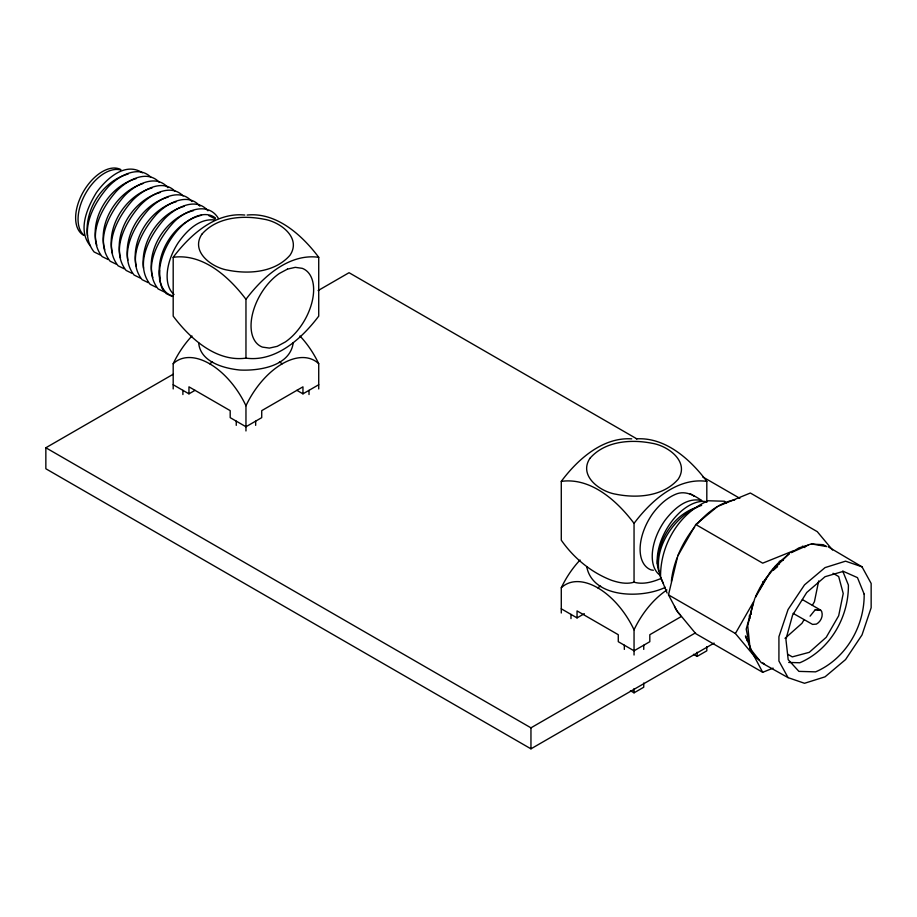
<?xml version="1.0" encoding="UTF-8"?>
<svg xmlns="http://www.w3.org/2000/svg" width="917" height="917" viewBox="0 0 917 917"><rect width="100%" height="100%" fill="white"/><g stroke="black" fill="none" stroke-linecap="round" stroke-linejoin="round"><path stroke-width="1.38" d="M159.581 270.309L159.581 279.972L161.816 287.892L166.115 293.532L172.167 296.489M657.329 563.863C657.982 539.815 673.697 514.471 697.207 507.181M818.686 580.908L814.422 601.747L812.347 605.335M773.111 668.126L762.692 672.31L695.774 633.681L676.998 610.974L668.482 594.858L677.766 555.954L695.774 524.524L717.541 506.482L750.347 493.014L817.265 531.654L832.567 550.017M754.702 598.721L746.209 629.154L750.06 648.491L762.692 672.31M753.396 655.093L735.4 633.498L753.396 602.068L747.722 625.681L750.06 648.491L761.236 662.624L788.058 677.629L804.518 683.28L825.036 676.838L845.554 659.587L862.014 634.931L871.15 607.753L871.15 583.453L862.014 566.821L828.2 546.819M759.746 589.322L766.658 577.355M804.071 619.686L801.997 623.273L785.021 638.335M247.12 215.048C276.533 212.01 302.22 235.245 318.726 257.299L318.726 316.124C302.037 338.35 275.765 362.261 245.962 358.134C216.148 362.261 189.888 338.35 173.187 316.124L173.187 257.299C189.704 235.245 215.38 212.01 244.805 215.048M245.962 358.134L245.962 299.32C262.652 277.083 288.924 253.172 318.726 257.299M661.146 578.398C652.732 582.031 643.138 584.794 634.048 582.192C626.586 584.438 618.688 582.685 611.501 580.289C591.19 572.483 573.675 557.972 561.284 540.182L561.284 481.368C577.607 459.44 602.698 436.973 631.733 438.865M634.048 582.192L634.048 523.378C650.738 501.14 677.01 477.23 706.812 481.368L706.812 502.367M810.089 616.155L815.339 609.622L820.589 610.092L821.724 611.582C823.306 616.384 820.726 621.68 816.428 624.099L812.6 624.42L793.102 613.358M773.34 570.259L777.593 566.5M808.244 545.099L798.982 547.862L791.153 552.63L810.387 544.148M665.341 587.327C642.221 598.721 592.863 598.411 586.765 566.878M714.114 643.092L530.954 748.834L45.85 468.759L45.85 447.76L173.313 374.17M318.107 290.574L349.045 272.704L636.879 438.888M209.569 363.728L212.526 362.032M173.187 384.739L188.959 393.84L195.023 390.344M296.89 390.344L302.954 393.84L318.726 384.739M597.666 587.797L600.612 586.089M561.284 608.796L577.045 617.898L584.324 613.702M681.342 616.499L649.809 634.713L649.809 641.705L634.048 650.806L618.276 641.705L618.276 634.713L577.045 610.905L577.045 617.898M45.85 447.76L530.954 727.834L695.556 632.81M630.403 690.719L634.048 692.828L643.745 687.223L643.745 683.016M693.47 654.314L697.115 656.412L706.812 650.818L706.812 646.611M793.939 550.59L762.692 563.164L695.774 524.524M128.174 174.001C102.67 180.97 84.1 209.878 87.482 235.898M136.174 178.62C109.513 186.048 89.087 218.086 96.812 245.263M142.846 183.606C116.975 191.745 97.156 223.118 104.813 249.882M152.176 187.859C125.87 195.172 105.753 226.43 112.482 253.321M160.188 192.478C133.871 199.791 113.765 231.05 120.494 257.941M168.189 197.098C142.456 204.182 123.268 233.881 127.83 260.187M176.19 201.729C150.182 208.916 130.489 239.394 136.174 265.999M184.202 206.348C158.698 213.317 140.129 242.226 143.511 268.245M193.533 210.601C166.137 217.375 145.046 249.997 152.841 277.61M201.534 215.22C175.067 221.673 155.248 251.911 159.856 278.676M173.187 257.299C203.001 253.172 229.261 277.083 245.962 299.32M636.364 438.865C665.398 436.973 690.49 459.44 706.812 481.368M561.284 481.368C591.087 477.23 617.359 501.14 634.048 523.378M811.132 544.056L823.237 544.687L826.572 546.566L811.751 543.941M701.643 505.382C673.376 514.815 647.264 554.762 663.335 583.292M788.7 662.441L799.842 662.762C829.931 649.844 848.764 617.359 848.397 585.046L842.734 571.085M215.071 220.046C199.218 217.868 186.506 230.912 178.173 242.799A42.881 24.759 -60 0 0 174.035 294.472M815.339 609.622L820.589 610.092L802.398 599.592M659.862 575.097A42.881 24.759 -60 0 1 664.928 520.466C673.41 509.302 686.581 496.785 701.826 500.625C694.1 495.249 684.896 490.068 675.416 494.366C666.143 498.355 658.796 505.485 652.801 513.463A42.881 24.759 -60 0 0 651.162 569.938L653.362 570.248M862.014 566.821L845.554 561.17L825.036 567.612L804.518 584.863L788.058 609.53L778.923 636.696L778.923 661.008L788.058 677.629M100.136 254.892L94.084 251.946C78.232 231.818 93.545 203.402 108.149 186.93C118.293 176.087 138.352 164.43 151.064 177.44M108.137 259.522L102.085 256.565C86.232 236.437 101.546 208.021 116.15 191.55C126.305 180.706 146.353 169.049 159.077 182.059M116.138 264.142L110.086 261.185C94.233 241.056 109.559 212.641 124.162 196.181C134.375 184.982 155.752 173.175 167.903 187.687M124.15 268.761L118.098 265.804C102.246 245.687 117.559 217.26 132.163 200.8C142.307 189.945 162.366 178.299 175.078 191.309M132.151 273.381L126.099 270.435C110.246 250.307 125.56 221.88 140.163 205.419C150.319 194.576 170.367 182.919 183.091 195.929M140.152 278L134.1 275.054C118.247 254.926 133.561 226.499 148.176 210.039C158.389 198.84 179.766 187.034 191.917 201.557M148.164 282.619L142.101 279.674C126.248 259.545 141.573 231.13 156.177 214.658C166.39 203.471 187.767 191.653 199.929 206.176M156.165 287.25L150.113 284.293C134.26 264.165 149.574 235.749 164.177 219.278C174.402 208.09 195.768 196.272 207.93 210.795M164.166 291.87L158.114 288.912C142.261 268.784 157.575 240.369 172.19 223.908C182.964 211.254 207.494 200.181 218.418 218.429M208.801 215.633L214.887 218.659M702.64 476.851L739.859 498.344M802.421 546.154L804.897 547.575M833.026 573.274L838.677 576.541L843.227 593.517L838.677 615.754L826.251 637.281L809.275 652.331L792.288 656.881L787.772 654.279M279.387 362.032L282.344 363.728M668.482 594.858L735.4 633.498M754.175 656.194L759.207 660.057M762.864 662.876L764.537 664.149M726.436 503.33L724.522 501.232L708.153 500.762C678.66 513.417 660.206 545.26 660.561 576.919L667.117 593.093M142.422 172.82C125.148 161.312 106.097 179.044 96.365 192.673C87.149 207.746 77.234 230.408 90.462 246.008M751.516 650.428L745.452 635.962L747.527 641.292M293.234 342.637C290.276 366.181 259.442 370.972 239.899 370.032C223.782 368.405 200.215 362.009 198.68 342.82M697.115 652.216L697.115 656.412M643.745 645.213L643.745 649.408M666.923 589.975A64.316 37.139 -60 0 0 634.048 629.807L634.048 655.013M634.048 688.621L634.048 692.828M624.339 645.213L624.339 649.408M570.982 614.401L570.982 618.608M580.06 560.035A64.316 37.139 -60 0 0 561.284 587.797L561.284 613.003M530.954 727.834L530.954 748.834M299.939 335.977A64.316 37.139 60 0 1 318.726 363.74L318.726 388.946M309.018 390.344L309.018 394.539M302.954 393.84L302.954 386.836L261.723 410.644L261.723 417.648L245.962 426.749L230.19 417.648L230.19 410.644L188.959 386.836L188.959 393.84M255.66 421.155L255.66 425.35M318.726 363.74A64.316 37.139 -60 0 0 245.962 405.75L245.962 430.956M236.254 421.155L236.254 425.35M182.896 390.344L182.896 394.539M191.974 335.977A64.316 37.139 -60 0 0 173.187 363.74L173.187 388.946M561.284 587.797A64.316 37.139 60 0 1 634.048 629.807M689.699 493.621A42.881 24.759 -60 0 1 694.146 496.28M658.715 570.878A44.807 25.871 -60 0 1 669.788 524.088A44.807 25.871 -60 0 1 706.457 501.679M749.957 618.597A37.735 21.79 -60 0 1 749.212 615.903M779.244 561.468A37.735 21.79 -60 0 1 783.324 560.207M772.653 569.732A36.004 20.782 -60 0 1 777.054 566.614M751.183 614.39A37.735 21.79 -60 0 1 751.023 611.811M774.705 566.74A37.735 21.79 -60 0 1 779.358 563.921M762.703 581.825A4.86 2.808 -60 0 1 762.898 583.762M173.187 363.74A64.316 37.139 60 0 1 245.962 405.75M172.809 295.916A44.807 25.871 -60 0 1 167.88 244.037A44.807 25.871 -60 0 1 215.506 218.04M83.871 235.119A37.735 21.79 -60 0 1 85.522 193.59A37.735 21.79 -60 0 1 120.585 169.932M83.802 235.348A37.735 21.79 -60 0 1 83.092 192.192A37.735 21.79 -60 0 1 120.826 169.588M680.425 615.124A66.849 38.594 -60 0 1 677.766 612.086M676.998 610.974A66.849 38.594 -60 0 1 674.499 606.389M671.37 581.309A66.849 38.594 -60 0 1 676.998 557.96M677.766 555.954A66.849 38.594 -60 0 1 694.673 526.988M697.344 523.802A66.849 38.594 -60 0 1 717.541 506.482M719.088 505.588A66.849 38.594 -60 0 1 734.723 499.948M864.169 594.147C864.525 626.46 845.703 658.945 815.603 671.863L798.902 671.382L788.184 659.644L785.915 639.332L792.597 615.101L806.719 592.508L825.036 576.713L843.353 571.348L857.475 577.641L864.169 594.147M756.089 595.511L755.218 597.746L769.592 572.953A66.884 38.617 -60 0 1 777.857 563.439L789.468 553.467L772.985 569.629L763.861 581.149A66.884 38.617 -60 0 0 756.089 595.511M201.843 234.248C190.186 251.831 212.022 267.672 227.863 270.171C249.08 274.401 274.985 272.464 290.07 255.155C301.727 237.572 279.891 221.731 264.062 219.232C242.833 215.002 216.939 216.928 201.843 234.248M589.929 458.317C578.283 475.889 600.108 491.73 615.949 494.229C637.177 498.458 663.071 496.533 678.167 479.213C689.813 461.629 667.989 445.788 652.147 443.289C630.919 439.06 605.025 440.997 589.929 458.317M287.491 269.094L279.318 273.495A44.257 25.55 -60 0 0 252.404 314.462A44.257 25.55 -60 0 0 262.445 347.107L269.38 348.093L277.198 346.339L285.359 341.949A44.257 25.55 -60 0 0 312.273 300.982A44.257 25.55 -60 0 0 302.232 268.337L295.297 267.34L287.491 269.094"/></g></svg>
